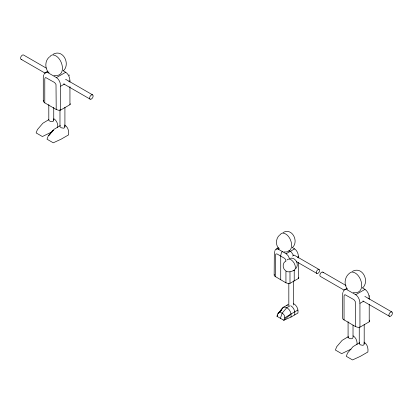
<?xml version="1.0" encoding="UTF-8"?>
<svg xmlns="http://www.w3.org/2000/svg" width="413" height="413" viewBox="0 0 413 413"><rect width="100%" height="100%" fill="white"/><g stroke="black" fill="none" stroke-linecap="round" stroke-linejoin="round"><path stroke-width="0.62" d="M297.907 310.018L291.01 313.999L283.793 320.251C288.098 315.057 277.81 308.175 277.004 316.327L283.793 320.251L291.01 317.06L297.907 313.08C298.573 309.399 296.926 305.558 293.664 303.694M274.325 251.884L274.16 275.11L274.691 276.189L285.935 282.817L288.522 283.597L289.988 283.344L298.449 278.46L298.831 277.397M342.744 292.652L342.563 318.144L343.146 319.326L355.485 326.6L358.324 327.457L359.935 327.179L369.217 321.82L369.718 321.108L369.351 320.168M70.427 103.766L69.942 104.696L60.659 110.054L58.641 110.302L56.209 109.481L44.439 102.667L43.36 101.479L43.582 100.457M274.16 275.11L274.428 274.593M43.633 74.898L43.282 77.195L43.282 101.02M274.743 251.357L274.903 250.753M343.203 292.074L343.379 291.413M280.401 318.289L282.208 313.09L286.767 307.675L289.952 305.837M53.747 107.328L53.747 120.188L53.416 121.102L52.513 121.623L51.274 121.613L50.04 121.288L48.806 120.317L48.806 104.592M64.918 107.266L64.918 126.765L64.588 127.684L63.685 128.206L61.212 127.777L59.978 126.636L59.978 109.92M353.022 325.093L353.022 337.307L352.692 338.221L351.788 338.748L350.554 338.732L349.315 338.407L348.082 337.436L348.082 321.712M364.194 324.386L364.194 343.89L363.863 344.803L362.96 345.325L360.487 344.896L359.253 343.755L359.253 327.044M44.103 74.288L45.017 72.812L47.619 71.258M295.842 268.548C299.58 264.439 295.398 256.659 289.88 258.368M283.091 307.489L278.76 312.842L283.091 307.489L287.479 304.933L288.357 304.825M275.125 250.221L275.739 249.406L278.76 247.614M343.626 290.829L344.292 289.936L346.894 288.377M348.082 337.436L348.412 336.925M359.253 343.755L359.584 343.244M63.457 70.737C70.618 63.834 63.003 48.739 53.158 54.253M292.538 247.511C299.064 241.223 292.125 227.47 283.158 232.493M362.733 287.856C369.893 280.954 362.278 265.858 352.439 271.372M277.004 316.327L277.737 315.362M49.343 56.979C44.95 60.757 44.785 67.613 48.207 72.084M49.828 56.829L50.907 55.538L52.312 54.883C62.353 54.924 68.15 77.407 53.989 75.564M279.678 234.976C275.678 238.42 275.523 244.666 278.646 248.745M280.122 234.842L281.103 233.665L282.384 233.066C291.532 233.108 296.818 253.592 283.917 251.915M278.181 313.348L282.668 308.181M50.892 133.058L48.853 135.335L53.731 129.532L60.303 125.578M51.708 132.15L53.339 130.332L52.074 131.732M50.809 133.125L48.275 135.923L47.005 139.202L53.262 142.815L61.036 139.233L68.604 134.865C69.131 131.184 68.057 126.998 64.691 124.994M277.799 314.035L281.661 309.993M285.538 261.155C282.203 263.375 282.502 268.269 285.445 270.665M282.301 251.548L281.346 252.849L280.742 255.606L280.726 279.813M284.593 317.953L291.01 313.999C290.638 310.54 287.474 306.714 283.767 307.076M286.803 305.346L287.479 304.933M45.435 72.518L46.912 72.306L48.001 72.724L49.095 72.094M48.001 72.724L56.442 77.598L65.724 72.239C68.878 74.371 70.138 78.475 69.942 82.146M60.659 110.054L60.659 86.214L64.48 84.009M68.847 81.485L69.942 80.855M48.879 119.605L42.849 123.25L37.392 129.641L36.122 132.919L42.384 136.538L52.317 131.706M276.116 249.137L277.464 248.941L278.455 249.328L279.513 248.714M278.455 249.328L286.147 253.763L294.603 248.879C297.515 250.846 298.64 254.64 298.449 258.011M297.391 257.345L298.449 256.731M344.71 289.642L346.729 289.58L355.717 294.717L364.999 289.358C368.159 291.49 369.413 295.6 369.217 299.265M359.935 327.179L359.935 303.333L363.755 301.129M368.128 298.604L369.217 297.974M348.159 336.729L342.129 340.369L336.667 346.76L335.397 350.043L341.659 353.657L351.05 349.135M359.578 342.697L353.007 346.652L347.55 353.043L346.28 356.321L352.542 359.94L360.312 356.357L367.88 351.984C368.411 348.304 367.333 344.117 363.967 342.114M294.087 270.401C291.661 271.336 288.806 272.637 286.286 271.274M353.27 292.683C367.425 294.526 361.628 272.048 351.587 272.002C345.134 274.841 342.986 283.705 347.488 289.208M63.086 70.716L65.724 72.239M46.215 68.088L23.572 55.017A2.473 1.425 -60 0 0 20.826 57.02A2.473 1.425 -60 0 0 21.884 59.369M65.564 79.26L92.62 94.882A2.473 1.425 -60 0 1 91.836 98.707A2.473 1.425 -60 0 1 89.698 97.473A2.473 1.425 -60 0 1 92.62 94.882M21.104 59.296L45.399 73.323M63.643 83.86L90.153 99.161M362.361 287.835L364.999 289.358M292.409 247.614L294.603 248.879M288.728 250.371L291.371 252.09L293.426 255.286M319.115 269.513A2.251 1.301 -60 0 0 316.451 271.878A2.251 1.301 -60 0 0 318.402 273.003A2.251 1.301 -60 0 0 319.115 269.513L294.459 255.28A2.251 1.301 -60 0 0 292.538 256.096M322.847 272.136L346.042 285.528M364.839 296.379L391.896 312.001A2.473 1.425 -60 0 1 391.116 315.831A2.473 1.425 -60 0 1 388.974 314.592A2.473 1.425 -60 0 1 391.896 312.001M296.591 261.713L316.864 273.416M344.122 290.127L320.38 276.416A2.473 1.425 -60 0 1 320.741 273.034A2.473 1.425 -60 0 1 323.302 272.781M362.924 300.979L389.428 316.281M56.442 77.598C59.229 79.461 60.551 82.961 60.659 86.214M355.717 294.717C358.505 296.58 359.831 300.081 359.935 303.333M286.147 253.763L288.067 255.632L289.477 258.502M290.845 305.785C293.922 307.68 295.326 311.407 294.727 314.918M53.809 118.712C56.757 120.508 58.171 124.096 57.722 127.462M353.084 335.831C356.032 337.633 357.446 341.221 356.997 344.581M68.997 74.846L69.358 75.517M64.588 125.831L64.918 126.765M53.416 119.336L53.747 120.188M364.039 343.389L364.194 343.89M369.578 295.584L369.671 296.327M285.935 261.212L285.651 259.715L284.748 258.435L276.963 253.918L275.807 254.031L275.523 255.198L275.523 276.803M369.217 304.417L369.217 321.82M355.485 326.6L355.283 301.547L353.9 299.652L344.984 294.675L344.261 295.187L344.055 296.291L344.055 320.003M298.449 262.482L298.449 278.46M294.221 270.04L294.221 280.902M293.328 280.985L293.328 305.026M291.01 313.999L291.01 317.06M289.988 271.842L289.988 283.344M288.826 283.514L288.826 305.656M285.935 270.742L285.935 282.817M69.942 86.653L69.942 104.696M56.209 109.481L56.003 84.428L54.624 82.533L45.704 77.556L44.986 78.067L44.78 79.172L44.78 102.883M286.983 260.009A6.386 3.686 60 0 1 294.087 263.029A6.386 3.686 60 0 1 293.153 270.691"/></g></svg>
